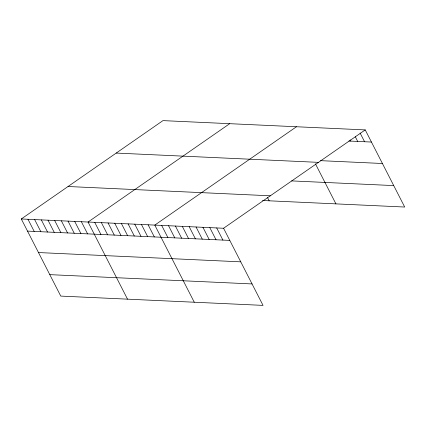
<?xml version="1.0" encoding="UTF-8"?>
<svg xmlns="http://www.w3.org/2000/svg" width="426" height="426" viewBox="0 0 426 426"><rect width="100%" height="100%" fill="white"/><g stroke="black" fill="none" stroke-linecap="round" stroke-linejoin="round"><path stroke-width="0.64" d="M21.3 218.964L223.57 228.256L263.034 305.383L60.769 296.091L21.3 218.964L162.966 120.617L365.231 129.909L404.7 207.036L262.507 200.502M229.71 123.684L88.049 222.031L127.518 299.158M296.459 126.751L154.798 225.098L194.267 302.226M223.57 228.256L365.231 129.909M348.937 141.017L371.445 142.05M320.522 160.655L382.42 163.499M116.213 153.072L318.483 162.365M291.581 180.901L393.725 185.592M68.048 186.508L270.318 195.8M27.514 231.105L229.779 240.397M38.489 252.549L240.754 261.841M49.794 274.642L252.064 283.94M360.13 133.061L364.565 141.736M355.321 136.794L357.691 141.421M350.22 139.946L350.811 141.102M315.432 163.824L335.928 203.878M267.4 197.334L269.179 200.811M216.69 227.942L222.905 240.083M209.816 227.622L216.025 239.763M202.936 227.308L209.15 239.449M196.061 226.994L202.27 239.135M189.181 226.675L195.396 238.816M182.307 226.36L188.516 238.501M175.427 226.046L181.641 238.187M168.552 225.727L174.766 237.868M161.672 225.413L167.887 237.554M148.12 224.79L154.334 236.931M141.448 224.481L147.662 236.622M134.77 224.177L140.985 236.318M128.098 223.868L134.312 236.009M121.421 223.565L127.635 235.706M114.748 223.256L120.963 235.397M108.071 222.947L114.285 235.088M101.399 222.644L107.613 234.785M94.721 222.335L100.935 234.476M81.371 221.722L87.586 233.863M74.699 221.413L80.913 233.554M68.022 221.11L74.236 233.251M61.349 220.801L67.564 232.942M54.672 220.498L60.886 232.639M48 220.189L54.214 232.33M41.322 219.88L47.536 232.021M34.65 219.576L40.864 231.717M27.972 219.268L34.187 231.409"/></g></svg>
